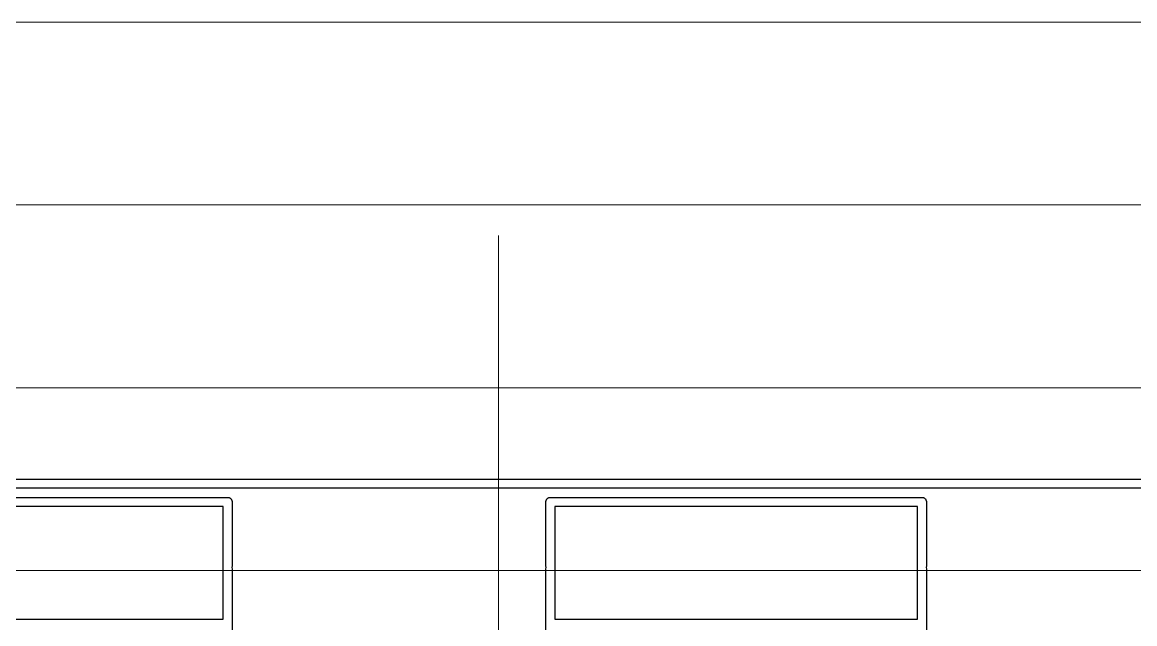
# Model space of a CAD drawing. Header units: millimetres. Extents: x 24 to 200, y 24 to 188.
# Drawn here: x 93.2 to 111.47, y 164.82 to 174.7 of the extents above; entities that cross this region are included whole.
import ezdxf

# ---------------------------------------------------------------- set-up
doc = ezdxf.new("R2010")
doc.units = ezdxf.units.MM
for name, color, linetype in [('0_底面', 51, 'Continuous'), ('1_PCB下', 5, 'Continuous'), ('5_左天板', 1, 'Continuous'), ('6_右天板', 230, 'Continuous'), ('7_PCBサンプル', 7, 'Continuous')]:
    doc.layers.add(name, color=color, linetype=linetype)
doc.layers.add('補助線', color=4, linetype='Continuous', lineweight=5, transparency=0.5)

# ---------------------------------------------------------------- blocks, each defined once
blk = doc.blocks.new('hhskb2-F.SilkS')
at = {"layer": '7_PCBサンプル'}
for p, q in [((77.45, -19.725), (83.55, -19.725)), ((83.55, -19.725), (83.5565, -19.7261)), ((83.5565, -19.7261), (83.563, -19.7261)), ((83.563, -19.7261), (83.5692, -19.7284)), ((88.8308, -19.7284), (88.837, -19.7261)), ((88.837, -19.7261), (88.8435, -19.7261)), ((88.8435, -19.7261), (88.85, -19.725)), ((88.85, -19.725), (94.95, -19.725)), ((94.95, -19.725), (94.9565, -19.7261)), ((94.9565, -19.7261), (94.963, -19.7261)), ((94.963, -19.7261), (94.9692, -19.7284)), ((83.475, -19.875), (77.525, -19.875)), ((83.475, -20.85), (83.475, -19.875)), ((83.5692, -19.7284), (83.5757, -19.7295)), ((83.5757, -19.7295), (83.5813, -19.7328)), ((83.5813, -19.7328), (83.5875, -19.735)), ((83.5875, -19.735), (83.5925, -19.7393)), ((83.5925, -19.7393), (83.5982, -19.7425)), ((83.5982, -19.7425), (83.6024, -19.7476)), ((83.6024, -19.7476), (83.6075, -19.7518)), ((83.6075, -19.7518), (83.6107, -19.7575)), ((83.6107, -19.7575), (83.615, -19.7625)), ((83.615, -19.7625), (83.6172, -19.7687)), ((83.6172, -19.7687), (83.6205, -19.7743)), ((83.6205, -19.7743), (83.6216, -19.7808)), ((83.6216, -19.7808), (83.6239, -19.787)), ((83.6239, -19.787), (83.6239, -19.7935)), ((83.6239, -19.7935), (83.625, -19.8)), ((83.625, -19.8), (83.625, -20.85)), ((88.775, -19.8), (88.7761, -19.7935)), ((88.775, -20.85), (88.775, -19.8)), ((88.7761, -19.787), (88.7784, -19.7808)), ((88.7761, -19.7935), (88.7761, -19.787)), ((88.7784, -19.7808), (88.7795, -19.7743)), ((88.7795, -19.7743), (88.7828, -19.7687)), ((88.7828, -19.7687), (88.785, -19.7625)), ((88.785, -19.7625), (88.7893, -19.7575)), ((88.7893, -19.7575), (88.7925, -19.7518)), ((88.7925, -19.7518), (88.7976, -19.7476)), ((88.7976, -19.7476), (88.8018, -19.7425)), ((88.8018, -19.7425), (88.8075, -19.7393)), ((88.8075, -19.7393), (88.8125, -19.735)), ((88.8125, -19.735), (88.8187, -19.7328)), ((88.8187, -19.7328), (88.8243, -19.7295)), ((88.8243, -19.7295), (88.8308, -19.7284)), ((88.925, -19.875), (88.925, -20.85)), ((94.875, -19.875), (88.925, -19.875)), ((94.875, -20.85), (94.875, -19.875)), ((94.9692, -19.7284), (94.9757, -19.7295)), ((94.9757, -19.7295), (94.9813, -19.7328)), ((94.9813, -19.7328), (94.9875, -19.735)), ((94.9875, -19.735), (94.9925, -19.7393)), ((94.9925, -19.7393), (94.9982, -19.7425)), ((94.9982, -19.7425), (95.0024, -19.7476)), ((95.0024, -19.7476), (95.0075, -19.7518)), ((95.0075, -19.7518), (95.0107, -19.7575)), ((95.0107, -19.7575), (95.015, -19.7625)), ((95.015, -19.7625), (95.0172, -19.7687)), ((95.0172, -19.7687), (95.0205, -19.7743)), ((95.0205, -19.7743), (95.0216, -19.7808)), ((95.0216, -19.7808), (95.0239, -19.787)), ((95.0239, -19.787), (95.0239, -19.7935)), ((95.0239, -19.7935), (95.025, -19.8)), ((95.025, -19.8), (95.025, -20.85)), ((83.4794, -20.875), (83.475, -20.85)), ((83.475, -20.9), (83.4794, -20.875)), ((83.475, -21.725), (83.475, -20.9)), ((83.625, -20.85), (83.6206, -20.875)), ((83.6206, -20.875), (83.625, -20.9)), ((83.625, -20.9), (83.625, -21.9)), ((88.7794, -20.875), (88.775, -20.85)), ((88.775, -20.9), (88.7794, -20.875)), ((88.775, -21.9), (88.775, -20.9)), ((88.925, -20.85), (88.9206, -20.875)), ((88.9206, -20.875), (88.925, -20.9)), ((88.925, -20.9), (88.925, -21.725)), ((94.8794, -20.875), (94.875, -20.85)), ((94.875, -20.9), (94.8794, -20.875)), ((94.875, -21.725), (94.875, -20.9)), ((95.025, -20.85), (95.0206, -20.875)), ((95.0206, -20.875), (95.025, -20.9)), ((95.025, -20.9), (95.025, -21.9)), ((77.525, -21.725), (83.475, -21.725)), ((88.925, -21.725), (94.875, -21.725))]:
    blk.add_line(p, q, dxfattribs=at)
blk = doc.blocks.new('hhskb2-Edge.Cuts')
at = {"layer": '7_PCBサンプル'}
for p, q in [((36.9, -19.425), (156.1, -19.425)), ((156.025, -19.575), (36.975, -19.575))]:
    blk.add_line(p, q, dxfattribs=at)

msp = doc.modelspace()

# ---------------------------------------------------------------- linework, layer by layer
at = {"layer": '0_底面', "lineweight": 5, "transparency": 33554687}
msp.add_line((173.699, 174.7), (45.355, 174.7), dxfattribs=at)
at = {"layer": '1_PCB下', "lineweight": 5, "transparency": 33554687}
msp.add_lwpolyline([(87.058, 174.7), (48.355, 174.7), (48.355, 168.7), (87.058, 168.7), (111.743, 168.7), (170.699, 168.7), (170.699, 166.345), (176.699, 166.345), (176.699, 171.7, 0.414214), (173.699, 174.7), (111.743, 174.7)], format="xyb", close=True, dxfattribs=at)
at = {"layer": '5_左天板', "lineweight": 5, "transparency": 33554687}
msp.add_line((173.699, 174.7), (45.355, 174.7), dxfattribs=at)
at = {"layer": '6_右天板', "lineweight": 5, "transparency": 33554687}
msp.add_line((173.699, 174.7), (45.355, 174.7), dxfattribs=at)
at = {"layer": '補助線'}
for p, q in [((33.641, 174.7), (185.409, 174.7)), ((33.641, 171.7), (185.409, 171.7)), ((101.025, 171.2), (101.025, 69.882)), ((33.641, 168.7), (185.409, 168.7)), ((33.641, 165.7), (185.409, 165.7))]:
    msp.add_line(p, q, dxfattribs=at)

# ---------------------------------------------------------------- block references
for name in ['hhskb2-Edge.Cuts', 'hhskb2-F.SilkS']:
    msp.add_blockref(name, (13.025, 186.625))

doc.saveas('drawing.dxf')
